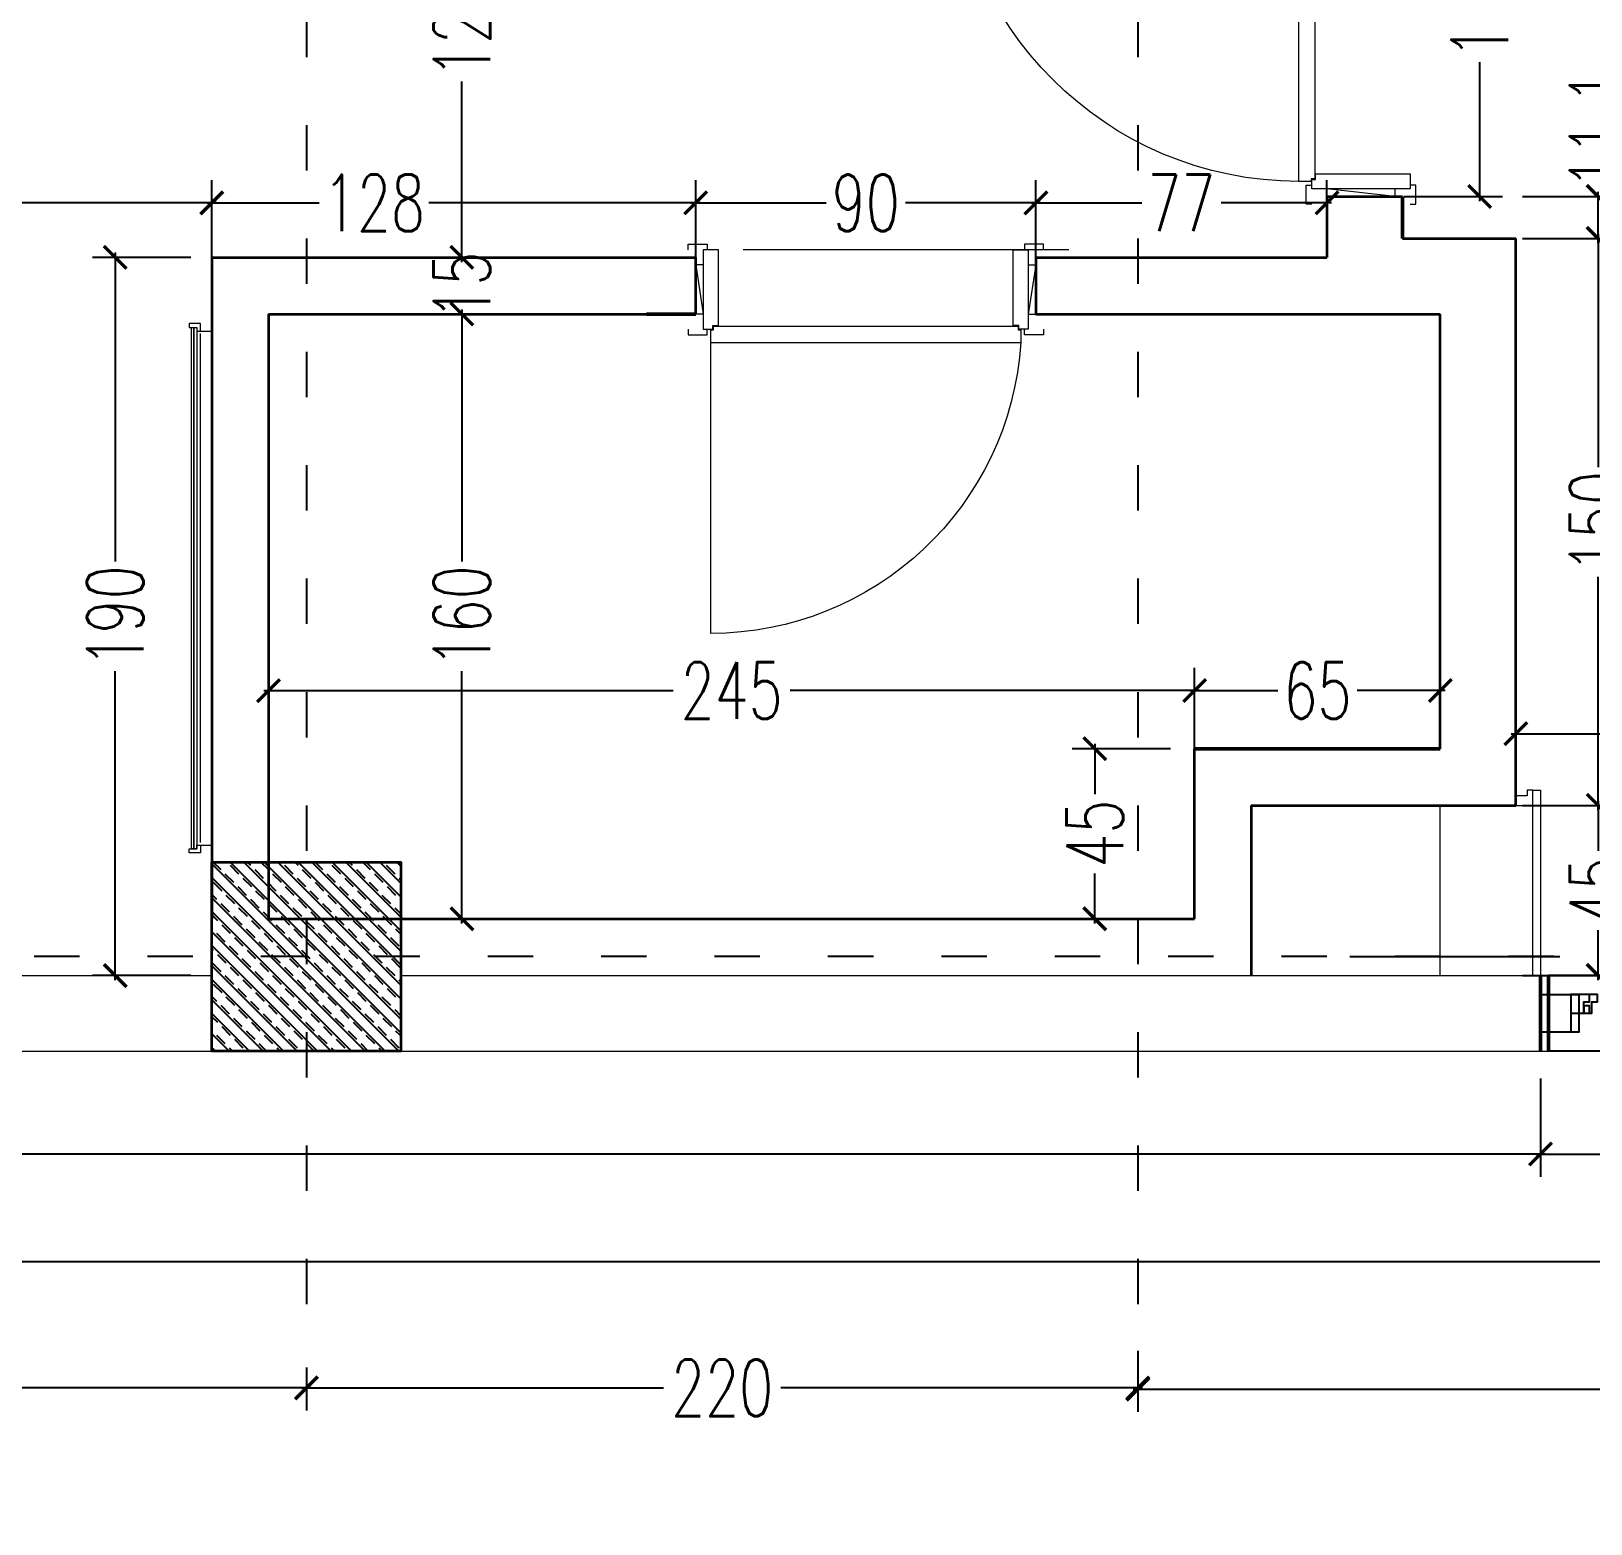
# Model space of a CAD drawing. Header units: centimetres. Extents: x -3207095 to 15275363, y -32656 to 4798027.
# Drawn here: x 698517.3 to 698929.9, y 4436819.5 to 4437214.4 of the extents above; entities that cross this region are included whole.
import ezdxf

# ---------------------------------------------------------------- set-up
doc = ezdxf.new("R2010")
doc.units = ezdxf.units.CM
doc.linetypes.add('ACAD_ISO03W100', pattern=[30, 12, -18])
doc.linetypes.add('DUZ', pattern=[500, 500])
doc.layers.get('0').update_dxf_attribs({"color": 1, "linetype": 'DUZ'})
for name, color, linetype in [('0 MC MAHAL', 94, 'Continuous'), ('AGAC', 116, 'Continuous'), ('DIM', 1, 'DUZ'), ('KOLTAR_F', 145, 'Continuous'), ('PEN', 161, 'Continuous'), ('pen.kap.olc', 205, 'Continuous')]:
    doc.layers.add(name, color=color, linetype=linetype)
for name, color, linetype, lineweight in [('DUV', 220, 'Continuous', 50), ('DUVAR', 7, 'Continuous', 35), ('FE_MOBTEF.2', 33, 'Continuous', 18), ('iç duvar', 7, 'Continuous', 50), ('KAPEN', 151, 'Continuous', 9), ('KOLON_F', 3, 'Continuous', 35)]:
    doc.layers.add(name, color=color, linetype=linetype, lineweight=lineweight)
doc.styles.add('DIM', font='ROMANSTW.SHX', dxfattribs={"width": 0.7})
doc.dimstyles.new('1_100', dxfattribs={"dimtxt": 15, "dimasz": 6, "dimexe": 6, "dimexo": 0, "dimgap": 2, "dimtad": 0, "dimdec": 1, "dimzin": 11, "dimdsep": 46, "dimtxsty": 'DIM', "dimblk": 'ARCHTICK', "dimcen": 3, "dimdle": 1.25, "dimclrt": 2, "dimadec": 0, "dimazin": 0, "dimtfac": 1.25, "dimtdec": 1, "dimtix": 1, "dimtofl": 0, "dimtmove": 1, "dimatfit": 3, "dimldrblk": 'ARCHTICK', "dimfxl": 20, "dimfxlon": 1, "dimtolj": 1, "dimtzin": 0, "dimarcsym": 0})

# ---------------------------------------------------------------- blocks, each defined once
blk = doc.blocks.new('new block')
at = {"layer": 'KAPEN'}
for p, q in [((105202.0528, 48261.8596), (105202.0198, 48261.8596)), ((105202.0528, 48261.8526), (105202.0528, 48261.8596)), ((105202.0628, 48261.8526), (105202.0528, 48261.8526)), ((105202.0628, 48261.0466), (105202.0628, 48261.8526)), ((105201.2498, 48261.0396), (105202.0528, 48261.0396)), ((105202.0528, 48261.0466), (105202.0628, 48261.0466)), ((105202.0528, 48261.0396), (105202.0528, 48261.0466))]:
    blk.add_line(p, q, dxfattribs=at)
for points in [[(105202.0548, 48261.9196), (105202.0398, 48261.9196), (105202.0398, 48261.8696), (105202.0548, 48261.8696)], [(105202.2248, 48261.8796), (105202.2248, 48261.8996), (105202.0948, 48261.8796), (105202.0948, 48261.8996)], [(105202.2648, 48261.9196), (105202.2798, 48261.9196), (105202.2798, 48261.8696), (105202.2648, 48261.8696)], [(105202.0198, 48261.0396), (105202.0198, 48261.8596)], [(105202.0548, 48260.9796), (105202.0398, 48260.9796), (105202.0398, 48261.0296), (105202.0548, 48261.0296)], [(105202.2648, 48260.9796), (105202.2798, 48260.9796), (105202.2798, 48261.0296), (105202.2648, 48261.0296)], [(105202.2248, 48261.0196), (105202.2248, 48260.9996), (105202.0948, 48261.0196), (105202.0948, 48260.9996)]]:
    blk.add_lwpolyline(points, dxfattribs=at)
for points in [[(105202.0548, 48261.8796), (105202.0548, 48261.8546), (105202.0648, 48261.8546), (105202.0648, 48261.8396), (105202.2648, 48261.8396), (105202.2648, 48261.8796)], [(105202.0548, 48261.0196), (105202.0548, 48261.0446), (105202.0648, 48261.0446), (105202.0648, 48261.0596), (105202.2648, 48261.0596), (105202.2648, 48261.0196)]]:
    blk.add_lwpolyline(points, close=True, dxfattribs=at)
blk.add_arc((105202.0715, 48261.0396), 0.8216, 93.6023, 180, dxfattribs=at)
blk = doc.blocks.new('K210')
for p, q in [((0.04, 0.985), (0.04, 0.032)), ((0.96, 0.032), (0.96, 0.065)), ((0.04, 0.032), (0.047, 0.032)), ((0.047, 0.032), (0.047, 0.022)), ((0.047, 0.022), (0.953, 0.022)), ((0.953, 0.032), (0.96, 0.032)), ((0.953, 0.022), (0.953, 0.032))]:
    blk.add_line(p, q)
for points in [[(-0.02, 0.03), (-0.02, 0.045), (0.03, 0.045), (0.03, 0.03)], [(0.04, 0.065), (0.96, 0.065)], [(1.02, 0.03), (1.02, 0.045), (0.97, 0.045), (0.97, 0.03)], [(0.02, -0.19), (0, -0.19), (0.02, -0.01), (0, -0.01)], [(0.98, -0.19), (1, -0.19), (0.98, -0.01), (1, -0.01)], [(-0.02, -0.23), (-0.02, -0.245), (0.03, -0.245), (0.03, -0.23)], [(1.02, -0.23), (1.02, -0.245), (0.97, -0.245), (0.97, -0.23)]]:
    blk.add_lwpolyline(points)
for points in [[(0.02, 0.03), (0.045, 0.03), (0.045, 0.02), (0.06, 0.02), (0.06, -0.23), (0.02, -0.23)], [(0.98, 0.03), (0.955, 0.03), (0.955, 0.02), (0.94, 0.02), (0.94, -0.23), (0.98, -0.23)]]:
    blk.add_lwpolyline(points, close=True)
blk.add_arc((0.04, 0.065), 0.92, 0, 90)
blk = doc.blocks.new('rgtkjıtdkfgölv')
at = {"layer": 'FE_MOBTEF.2'}
for p, q in [((104445.9076, 48877.9319), (104445.9076, 48877.9619)), ((104447.2679, 48877.9319), (104447.2679, 48877.9619)), ((104445.9079, 48877.9319), (104445.8879, 48877.9319)), ((104445.8879, 48877.9319), (104445.8879, 48877.9019)), ((104445.8979, 48877.9139), (104445.8979, 48877.9219)), ((104445.8979, 48877.9219), (104447.2779, 48877.9219)), ((104445.8979, 48877.9219), (104445.9079, 48877.9219)), ((104445.8979, 48877.9019), (104445.8979, 48877.9219)), ((104445.8979, 48877.9079), (104445.8979, 48877.9139)), ((104445.8979, 48877.9139), (104447.2779, 48877.9139)), ((104447.2779, 48877.9139), (104445.8979, 48877.9139)), ((104445.9079, 48877.9219), (104445.9079, 48877.9319)), ((104447.2612, 48877.9319), (104445.9143, 48877.9319)), ((104447.2679, 48877.9319), (104447.2879, 48877.9319)), ((104447.2679, 48877.9219), (104447.2679, 48877.9319)), ((104447.2779, 48877.9219), (104447.2679, 48877.9219)), ((104447.2779, 48877.9019), (104447.2779, 48877.9219)), ((104447.2779, 48877.9219), (104447.2779, 48877.9139)), ((104447.2779, 48877.9139), (104447.2779, 48877.9079)), ((104447.2879, 48877.9319), (104447.2879, 48877.9019)), ((104445.8879, 48877.9019), (104445.8979, 48877.9019)), ((104447.2779, 48877.9079), (104445.8979, 48877.9079)), ((104447.2879, 48877.9019), (104447.2779, 48877.9019))]:
    blk.add_line(p, q, dxfattribs=at)
blk = doc.blocks.new('_ArchTick')
at = {"color": 0, "linetype": 'ByBlock', "const_width": 0.15}
blk.add_lwpolyline([(-0.5, -0.5), (0.5, 0.5)], dxfattribs=at)
blk = doc.blocks.new('*D4797')
at = {"layer": 'Defpoints', "color": 0, "linetype": 'Continuous', "lineweight": 5, "transparency": 16777216}
for p in [(699085.1, 4439902.39), (698905.1, 4439884.58), (699085.1, -32530.57)]:
    blk.add_point(p, dxfattribs=at)
at = {"layer": 'DIM', "color": 0, "linetype": 'Continuous', "lineweight": -2, "transparency": 16777216}
for p, q in [((698905.1, 4439884.58), (698905.1, 4439908.39)), ((699085.1, 4439882.39), (699085.1, 4439908.39)), ((698903.85, 4439902.39), (698980.6, 4439902.39)), ((699086.35, 4439902.39), (699009.6, 4439902.39))]:
    blk.add_line(p, q, dxfattribs=at)
at = {"layer": 'DIM', "color": 0, "linetype": 'Continuous', "lineweight": -2, "transparency": 16777216, "xscale": 6, "yscale": 6, "zscale": 6, "rotation": 180}
blk.add_blockref('_ArchTick', (698905.1, 4439902.39), dxfattribs=at)
at = {"layer": 'DIM', "color": 0, "linetype": 'Continuous', "lineweight": -2, "transparency": 16777216, "xscale": 6, "yscale": 6, "zscale": 6}
blk.add_blockref('_ArchTick', (699085.1, 4439902.39), dxfattribs=at)
at = {"layer": 'DIM', "color": 2, "linetype": 'Continuous', "lineweight": 5, "transparency": 16777216, "insert": (698995.1, 4439902.39), "char_height": 15, "attachment_point": 5, "style": 'DIM'}
blk.add_mtext('\\A1;180', dxfattribs=at)
blk = doc.blocks.new('*D5194')
at = {"layer": 'Defpoints', "color": 0, "linetype": 'Continuous', "lineweight": 5, "transparency": 16777216}
for p in [(698045.1, 4436944.58), (698916.6, 4436944.58), (698916.6, 4436917.34)]:
    blk.add_point(p, dxfattribs=at)
at = {"layer": 'DIM', "color": 0, "linetype": 'Continuous', "lineweight": -2, "transparency": 16777216}
for p, q in [((698045.1, 4436937.34), (698045.1, 4436911.34)), ((698916.6, 4436937.34), (698916.6, 4436911.34)), ((698043.85, 4436917.34), (698458.85, 4436917.34)), ((698917.85, 4436917.34), (698502.85, 4436917.34))]:
    blk.add_line(p, q, dxfattribs=at)
at = {"layer": 'DIM', "color": 0, "linetype": 'Continuous', "lineweight": -2, "transparency": 16777216, "xscale": 6, "yscale": 6, "zscale": 6, "rotation": 180}
blk.add_blockref('_ArchTick', (698045.1, 4436917.34), dxfattribs=at)
at = {"layer": 'DIM', "color": 0, "linetype": 'Continuous', "lineweight": -2, "transparency": 16777216, "xscale": 6, "yscale": 6, "zscale": 6}
blk.add_blockref('_ArchTick', (698916.6, 4436917.34), dxfattribs=at)
at = {"layer": 'DIM', "color": 2, "linetype": 'Continuous', "lineweight": 5, "transparency": 16777216, "insert": (698480.85, 4436917.34), "char_height": 15, "attachment_point": 5, "style": 'DIM'}
blk.add_mtext('\\A1;871.5', dxfattribs=at)
blk = doc.blocks.new('*D5195')
at = {"layer": 'Defpoints', "color": 0, "linetype": 'Continuous', "lineweight": 5, "transparency": 16777216}
for p in [(698916.6, 4436944.58), (699085.1, 4436944.58), (699085.1, 4436917.34)]:
    blk.add_point(p, dxfattribs=at)
at = {"layer": 'DIM', "color": 0, "linetype": 'Continuous', "lineweight": -2, "transparency": 16777216}
for p, q in [((698916.6, 4436937.34), (698916.6, 4436911.34)), ((699085.1, 4436937.34), (699085.1, 4436911.34)), ((698915.35, 4436917.34), (698978.85, 4436917.34)), ((699086.35, 4436917.34), (699022.85, 4436917.34))]:
    blk.add_line(p, q, dxfattribs=at)
at = {"layer": 'DIM', "color": 0, "linetype": 'Continuous', "lineweight": -2, "transparency": 16777216, "xscale": 6, "yscale": 6, "zscale": 6, "rotation": 180}
blk.add_blockref('_ArchTick', (698916.6, 4436917.34), dxfattribs=at)
at = {"layer": 'DIM', "color": 0, "linetype": 'Continuous', "lineweight": -2, "transparency": 16777216, "xscale": 6, "yscale": 6, "zscale": 6}
blk.add_blockref('_ArchTick', (699085.1, 4436917.34), dxfattribs=at)
at = {"layer": 'DIM', "color": 2, "linetype": 'Continuous', "lineweight": 5, "transparency": 16777216, "insert": (699000.85, 4436917.34), "char_height": 15, "attachment_point": 5, "style": 'DIM'}
blk.add_mtext('\\A1;168.5', dxfattribs=at)
blk = doc.blocks.new('*D5197')
at = {"layer": 'Defpoints', "color": 0, "linetype": 'Continuous', "lineweight": 5, "transparency": 16777216}
for p in [(698045.1, 4436911.34), (701795.1, 4436911.34), (701795.1, 4436888.92)]:
    blk.add_point(p, dxfattribs=at)
at = {"layer": 'DIM', "color": 0, "linetype": 'Continuous', "lineweight": -2, "transparency": 16777216}
for p, q in [((698045.1, 4436908.92), (698045.1, 4436882.92)), ((701795.1, 4436908.92), (701795.1, 4436882.92)), ((698043.85, 4436888.92), (699899.6, 4436888.92)), ((701796.35, 4436888.92), (699940.6, 4436888.92))]:
    blk.add_line(p, q, dxfattribs=at)
at = {"layer": 'DIM', "color": 0, "linetype": 'Continuous', "lineweight": -2, "transparency": 16777216, "xscale": 6, "yscale": 6, "zscale": 6, "rotation": 180}
blk.add_blockref('_ArchTick', (698045.1, 4436888.92), dxfattribs=at)
at = {"layer": 'DIM', "color": 0, "linetype": 'Continuous', "lineweight": -2, "transparency": 16777216, "xscale": 6, "yscale": 6, "zscale": 6}
blk.add_blockref('_ArchTick', (701795.1, 4436888.92), dxfattribs=at)
at = {"layer": 'DIM', "color": 2, "linetype": 'Continuous', "lineweight": 5, "transparency": 16777216, "insert": (699920.1, 4436888.92), "char_height": 15, "attachment_point": 5, "style": 'DIM'}
blk.add_mtext('\\A1;3750', dxfattribs=at)
blk = doc.blocks.new('*D5199')
at = {"layer": 'Defpoints', "color": 0, "linetype": 'Continuous', "lineweight": 5, "transparency": 16777216}
for p in [(698070.1, 4436860.88), (698590.1, 4436860.88), (698590.1, 4436855.44)]:
    blk.add_point(p, dxfattribs=at)
at = {"layer": 'DIM', "color": 0, "linetype": 'Continuous', "lineweight": -2, "transparency": 16777216}
for p, q in [((698070.1, 4436860.88), (698070.1, 4436849.44)), ((698590.1, 4436860.88), (698590.1, 4436849.44)), ((698068.85, 4436855.44), (698314.6, 4436855.44)), ((698591.35, 4436855.44), (698345.6, 4436855.44))]:
    blk.add_line(p, q, dxfattribs=at)
at = {"layer": 'DIM', "color": 0, "linetype": 'Continuous', "lineweight": -2, "transparency": 16777216, "xscale": 6, "yscale": 6, "zscale": 6, "rotation": 180}
blk.add_blockref('_ArchTick', (698070.1, 4436855.44), dxfattribs=at)
at = {"layer": 'DIM', "color": 0, "linetype": 'Continuous', "lineweight": -2, "transparency": 16777216, "xscale": 6, "yscale": 6, "zscale": 6}
blk.add_blockref('_ArchTick', (698590.1, 4436855.44), dxfattribs=at)
at = {"layer": 'DIM', "color": 2, "linetype": 'Continuous', "lineweight": 5, "transparency": 16777216, "insert": (698330.1, 4436855.44), "char_height": 15, "attachment_point": 5, "style": 'DIM'}
blk.add_mtext('\\A1;520', dxfattribs=at)
blk = doc.blocks.new('*D5200')
at = {"layer": 'Defpoints', "color": 0, "linetype": 'Continuous', "lineweight": 5, "transparency": 16777216}
for p in [(698810.1, 4436865.24), (698590.1, 4436860.88), (698810.1, 4436855.44)]:
    blk.add_point(p, dxfattribs=at)
at = {"layer": 'DIM', "color": 0, "linetype": 'Continuous', "lineweight": -2, "transparency": 16777216}
for p, q in [((698810.1, 4436865.24), (698810.1, 4436849.44)), ((698590.1, 4436860.88), (698590.1, 4436849.44)), ((698588.85, 4436855.44), (698684.6, 4436855.44)), ((698811.35, 4436855.44), (698715.6, 4436855.44))]:
    blk.add_line(p, q, dxfattribs=at)
at = {"layer": 'DIM', "color": 0, "linetype": 'Continuous', "lineweight": -2, "transparency": 16777216, "xscale": 6, "yscale": 6, "zscale": 6, "rotation": 180}
blk.add_blockref('_ArchTick', (698590.1, 4436855.44), dxfattribs=at)
at = {"layer": 'DIM', "color": 0, "linetype": 'Continuous', "lineweight": -2, "transparency": 16777216, "xscale": 6, "yscale": 6, "zscale": 6}
blk.add_blockref('_ArchTick', (698810.1, 4436855.44), dxfattribs=at)
at = {"layer": 'DIM', "color": 2, "linetype": 'Continuous', "lineweight": 5, "transparency": 16777216, "insert": (698700.1, 4436855.44), "char_height": 15, "attachment_point": 5, "style": 'DIM'}
blk.add_mtext('\\A1;220', dxfattribs=at)
blk = doc.blocks.new('*D5201')
at = {"layer": 'Defpoints', "color": 0, "linetype": 'Continuous', "lineweight": 5, "transparency": 16777216}
for p in [(698810.1, 4436860.88), (699110.1, 4436862.34), (699110.1, 4436855.16)]:
    blk.add_point(p, dxfattribs=at)
at = {"layer": 'DIM', "color": 0, "linetype": 'Continuous', "lineweight": -2, "transparency": 16777216}
for p, q in [((698810.1, 4436860.88), (698810.1, 4436849.16)), ((699110.1, 4436862.34), (699110.1, 4436849.16)), ((698808.85, 4436855.16), (698944.6, 4436855.16)), ((699111.35, 4436855.16), (698975.6, 4436855.16))]:
    blk.add_line(p, q, dxfattribs=at)
at = {"layer": 'DIM', "color": 0, "linetype": 'Continuous', "lineweight": -2, "transparency": 16777216, "xscale": 6, "yscale": 6, "zscale": 6, "rotation": 180}
blk.add_blockref('_ArchTick', (698810.1, 4436855.16), dxfattribs=at)
at = {"layer": 'DIM', "color": 0, "linetype": 'Continuous', "lineweight": -2, "transparency": 16777216, "xscale": 6, "yscale": 6, "zscale": 6}
blk.add_blockref('_ArchTick', (699110.1, 4436855.16), dxfattribs=at)
at = {"layer": 'DIM', "color": 2, "linetype": 'Continuous', "lineweight": 5, "transparency": 16777216, "insert": (698960.1, 4436855.16), "char_height": 15, "attachment_point": 5, "style": 'DIM'}
blk.add_mtext('\\A1;300', dxfattribs=at)
blk = doc.blocks.new('*D5219')
at = {"layer": 'Defpoints', "color": 0, "linetype": 'Continuous', "lineweight": 5, "transparency": 16777216}
for p in [(698615.1, 4437276.58), (698615.1, 4437154.58), (698631.25, 4437154.58)]:
    blk.add_point(p, dxfattribs=at)
at = {"layer": 'DIM', "color": 0, "linetype": 'Continuous', "lineweight": -2, "transparency": 16777216}
for p, q in [((698631.25, 4437277.83), (698631.25, 4437230.08)), ((698615.1, 4437276.58), (698637.25, 4437276.58)), ((698631.25, 4437153.33), (698631.25, 4437201.08)), ((698615.1, 4437154.58), (698637.25, 4437154.58))]:
    blk.add_line(p, q, dxfattribs=at)
at = {"layer": 'DIM', "color": 0, "linetype": 'Continuous', "lineweight": -2, "transparency": 16777216, "xscale": 6, "yscale": 6, "zscale": 6}
for p, rotation in [((698631.25, 4437276.58), 90), ((698631.25, 4437154.58), 270)]:
    blk.add_blockref('_ArchTick', p, dxfattribs=dict(at, rotation=rotation))
at = {"layer": 'DIM', "color": 2, "linetype": 'Continuous', "lineweight": 5, "transparency": 16777216, "insert": (698631.25, 4437215.58), "char_height": 15, "attachment_point": 5, "rotation": 90, "style": 'DIM'}
blk.add_mtext('\\A1;122', dxfattribs=at)
blk = doc.blocks.new('*D5220')
at = {"layer": 'Defpoints', "color": 0, "linetype": 'Continuous', "lineweight": 5, "transparency": 16777216}
for p in [(698565.1, 4437154.58), (698539.53, 4436964.58), (698565.1, 4436964.58)]:
    blk.add_point(p, dxfattribs=at)
at = {"layer": 'DIM', "color": 0, "linetype": 'Continuous', "lineweight": -2, "transparency": 16777216}
for p, q in [((698559.53, 4437154.58), (698533.53, 4437154.58)), ((698539.53, 4437155.83), (698539.53, 4437074.08)), ((698539.53, 4436963.33), (698539.53, 4437045.08)), ((698559.53, 4436964.58), (698533.53, 4436964.58))]:
    blk.add_line(p, q, dxfattribs=at)
at = {"layer": 'DIM', "color": 0, "linetype": 'Continuous', "lineweight": -2, "transparency": 16777216, "xscale": 6, "yscale": 6, "zscale": 6}
for p, rotation in [((698539.53, 4437154.58), 90), ((698539.53, 4436964.58), 270)]:
    blk.add_blockref('_ArchTick', p, dxfattribs=dict(at, rotation=rotation))
at = {"layer": 'DIM', "color": 2, "linetype": 'Continuous', "lineweight": 5, "transparency": 16777216, "insert": (698539.53, 4437059.58), "char_height": 15, "attachment_point": 5, "rotation": 90, "style": 'DIM'}
blk.add_mtext('\\A1;190', dxfattribs=at)
blk = doc.blocks.new('*D5221')
at = {"layer": 'Defpoints', "color": 0, "linetype": 'Continuous', "lineweight": 5, "transparency": 16777216}
for p in [(698580.1, 4437039.96), (698580.1, 4437024.58), (698825.1, 4437024.58)]:
    blk.add_point(p, dxfattribs=at)
at = {"layer": 'DIM', "color": 0, "linetype": 'Continuous', "lineweight": -2, "transparency": 16777216}
for p, q in [((698580.1, 4437024.58), (698580.1, 4437045.96)), ((698825.1, 4437024.58), (698825.1, 4437045.96)), ((698578.85, 4437039.96), (698687.1, 4437039.96)), ((698826.35, 4437039.96), (698718.1, 4437039.96))]:
    blk.add_line(p, q, dxfattribs=at)
at = {"layer": 'DIM', "color": 0, "linetype": 'Continuous', "lineweight": -2, "transparency": 16777216, "xscale": 6, "yscale": 6, "zscale": 6, "rotation": 180}
blk.add_blockref('_ArchTick', (698580.1, 4437039.96), dxfattribs=at)
at = {"layer": 'DIM', "color": 0, "linetype": 'Continuous', "lineweight": -2, "transparency": 16777216, "xscale": 6, "yscale": 6, "zscale": 6}
blk.add_blockref('_ArchTick', (698825.1, 4437039.96), dxfattribs=at)
at = {"layer": 'DIM', "color": 2, "linetype": 'Continuous', "lineweight": 5, "transparency": 16777216, "insert": (698702.6, 4437039.96), "char_height": 15, "attachment_point": 5, "style": 'DIM'}
blk.add_mtext('\\A1;245', dxfattribs=at)
blk = doc.blocks.new('*D5222')
at = {"layer": 'Defpoints', "color": 0, "linetype": 'Continuous', "lineweight": 5, "transparency": 16777216}
for p in [(698890.1, 4437039.96), (698825.1, 4437024.58), (698890.1, 4437024.58)]:
    blk.add_point(p, dxfattribs=at)
at = {"layer": 'DIM', "color": 0, "linetype": 'Continuous', "lineweight": -2, "transparency": 16777216}
for p, q in [((698825.1, 4437024.58), (698825.1, 4437045.96)), ((698890.1, 4437024.58), (698890.1, 4437045.96)), ((698823.85, 4437039.96), (698847.1, 4437039.96)), ((698891.35, 4437039.96), (698868.1, 4437039.96))]:
    blk.add_line(p, q, dxfattribs=at)
at = {"layer": 'DIM', "color": 0, "linetype": 'Continuous', "lineweight": -2, "transparency": 16777216, "xscale": 6, "yscale": 6, "zscale": 6, "rotation": 180}
blk.add_blockref('_ArchTick', (698825.1, 4437039.96), dxfattribs=at)
at = {"layer": 'DIM', "color": 0, "linetype": 'Continuous', "lineweight": -2, "transparency": 16777216, "xscale": 6, "yscale": 6, "zscale": 6}
blk.add_blockref('_ArchTick', (698890.1, 4437039.96), dxfattribs=at)
at = {"layer": 'DIM', "color": 2, "linetype": 'Continuous', "lineweight": 5, "transparency": 16777216, "insert": (698857.6, 4437039.96), "char_height": 15, "attachment_point": 5, "style": 'DIM'}
blk.add_mtext('\\A1;65', dxfattribs=at)
blk = doc.blocks.new('*D5223')
at = {"layer": 'Defpoints', "color": 0, "linetype": 'Continuous', "lineweight": 5, "transparency": 16777216}
for p in [(698615.1, 4437154.58), (698615.1, 4437139.58), (698631.25, 4437139.58)]:
    blk.add_point(p, dxfattribs=at)
at = {"layer": 'DIM', "color": 0, "linetype": 'Continuous', "lineweight": -2, "transparency": 16777216}
for p, q in [((698631.25, 4437154.58), (698631.25, 4437160.58)), ((698615.1, 4437154.58), (698637.25, 4437154.58)), ((698615.1, 4437139.58), (698637.25, 4437139.58)), ((698631.25, 4437139.58), (698631.25, 4437133.58))]:
    blk.add_line(p, q, dxfattribs=at)
at = {"layer": 'DIM', "color": 0, "linetype": 'Continuous', "lineweight": -2, "transparency": 16777216, "xscale": 6, "yscale": 6, "zscale": 6}
for p, rotation in [((698631.25, 4437154.58), 270), ((698631.25, 4437139.58), 90)]:
    blk.add_blockref('_ArchTick', p, dxfattribs=dict(at, rotation=rotation))
at = {"layer": 'DIM', "color": 2, "linetype": 'Continuous', "lineweight": 5, "transparency": 16777216, "insert": (698631.25, 4437147.08), "char_height": 15, "attachment_point": 5, "rotation": 90, "style": 'DIM'}
blk.add_mtext('\\A1;15', dxfattribs=at)
blk = doc.blocks.new('*D5224')
at = {"layer": 'Defpoints', "color": 0, "linetype": 'Continuous', "lineweight": 5, "transparency": 16777216}
for p in [(698880.1, 4437270.69), (698900.51, 4437270.69), (698880.1, 4437170.69)]:
    blk.add_point(p, dxfattribs=at)
at = {"layer": 'DIM', "color": 0, "linetype": 'Continuous', "lineweight": -2, "transparency": 16777216}
for p, q in [((698880.51, 4437270.69), (698906.51, 4437270.69)), ((698900.51, 4437271.94), (698900.51, 4437235.19)), ((698900.51, 4437169.44), (698900.51, 4437206.19)), ((698880.51, 4437170.69), (698906.51, 4437170.69))]:
    blk.add_line(p, q, dxfattribs=at)
at = {"layer": 'DIM', "color": 0, "linetype": 'Continuous', "lineweight": -2, "transparency": 16777216, "xscale": 6, "yscale": 6, "zscale": 6}
for p, rotation in [((698900.51, 4437270.69), 90), ((698900.51, 4437170.69), 270)]:
    blk.add_blockref('_ArchTick', p, dxfattribs=dict(at, rotation=rotation))
at = {"layer": 'DIM', "color": 2, "linetype": 'Continuous', "lineweight": 5, "transparency": 16777216, "insert": (698900.51, 4437220.69), "char_height": 15, "attachment_point": 5, "rotation": 90, "style": 'DIM'}
blk.add_mtext('\\A1;100', dxfattribs=at)
blk = doc.blocks.new('*D5253')
at = {"layer": 'Defpoints', "color": 0, "linetype": 'Continuous', "lineweight": 5, "transparency": 16777216}
for p in [(698615.1, 4437139.58), (698628.74, 4436979.58), (698631.25, 4436979.58)]:
    blk.add_point(p, dxfattribs=at)
at = {"layer": 'DIM', "color": 0, "linetype": 'Continuous', "lineweight": -2, "transparency": 16777216}
for p, q in [((698615.1, 4437139.58), (698637.25, 4437139.58)), ((698631.25, 4437140.83), (698631.25, 4437074.08)), ((698631.25, 4436978.33), (698631.25, 4437045.08)), ((698628.74, 4436979.58), (698637.25, 4436979.58))]:
    blk.add_line(p, q, dxfattribs=at)
at = {"layer": 'DIM', "color": 0, "linetype": 'Continuous', "lineweight": -2, "transparency": 16777216, "xscale": 6, "yscale": 6, "zscale": 6}
for p, rotation in [((698631.25, 4437139.58), 90), ((698631.25, 4436979.58), 270)]:
    blk.add_blockref('_ArchTick', p, dxfattribs=dict(at, rotation=rotation))
at = {"layer": 'DIM', "color": 2, "linetype": 'Continuous', "lineweight": 5, "transparency": 16777216, "insert": (698631.25, 4437059.58), "char_height": 15, "attachment_point": 5, "rotation": 90, "style": 'DIM'}
blk.add_mtext('\\A1;160', dxfattribs=at)
blk = doc.blocks.new('*D5254')
at = {"layer": 'Defpoints', "color": 0, "linetype": 'Continuous', "lineweight": 5, "transparency": 16777216}
for p in [(698783.1, 4437169), (698783.1, 4437154.58), (698860.1, 4437154.58)]:
    blk.add_point(p, dxfattribs=at)
at = {"layer": 'DIM', "color": 0, "linetype": 'Continuous', "lineweight": -2, "transparency": 16777216}
for p, q in [((698783.1, 4437154.58), (698783.1, 4437175)), ((698860.1, 4437154.58), (698860.1, 4437175)), ((698781.85, 4437169), (698811.1, 4437169)), ((698861.35, 4437169), (698832.1, 4437169))]:
    blk.add_line(p, q, dxfattribs=at)
at = {"layer": 'DIM', "color": 0, "linetype": 'Continuous', "lineweight": -2, "transparency": 16777216, "xscale": 6, "yscale": 6, "zscale": 6, "rotation": 180}
blk.add_blockref('_ArchTick', (698783.1, 4437169), dxfattribs=at)
at = {"layer": 'DIM', "color": 0, "linetype": 'Continuous', "lineweight": -2, "transparency": 16777216, "xscale": 6, "yscale": 6, "zscale": 6}
blk.add_blockref('_ArchTick', (698860.1, 4437169), dxfattribs=at)
at = {"layer": 'DIM', "color": 2, "linetype": 'Continuous', "lineweight": 5, "transparency": 16777216, "insert": (698821.6, 4437169), "char_height": 15, "attachment_point": 5, "style": 'DIM'}
blk.add_mtext('\\A1;77', dxfattribs=at)
blk = doc.blocks.new('*D5255')
at = {"layer": 'Defpoints', "color": 0, "linetype": 'Continuous', "lineweight": 5, "transparency": 16777216}
for p in [(698693.1, 4437169), (698783.1, 4437154.58), (698693.1, 4437152.58)]:
    blk.add_point(p, dxfattribs=at)
at = {"layer": 'DIM', "color": 0, "linetype": 'Continuous', "lineweight": -2, "transparency": 16777216}
for p, q in [((698693.1, 4437152.58), (698693.1, 4437175)), ((698783.1, 4437154.58), (698783.1, 4437175)), ((698691.85, 4437169), (698727.6, 4437169)), ((698784.35, 4437169), (698748.6, 4437169))]:
    blk.add_line(p, q, dxfattribs=at)
at = {"layer": 'DIM', "color": 0, "linetype": 'Continuous', "lineweight": -2, "transparency": 16777216, "xscale": 6, "yscale": 6, "zscale": 6, "rotation": 180}
blk.add_blockref('_ArchTick', (698693.1, 4437169), dxfattribs=at)
at = {"layer": 'DIM', "color": 0, "linetype": 'Continuous', "lineweight": -2, "transparency": 16777216, "xscale": 6, "yscale": 6, "zscale": 6}
blk.add_blockref('_ArchTick', (698783.1, 4437169), dxfattribs=at)
at = {"layer": 'DIM', "color": 2, "linetype": 'Continuous', "lineweight": 5, "transparency": 16777216, "insert": (698738.1, 4437169), "char_height": 15, "attachment_point": 5, "style": 'DIM'}
blk.add_mtext('\\A1;90', dxfattribs=at)
blk = doc.blocks.new('*D5256')
at = {"layer": 'Defpoints', "color": 0, "linetype": 'Continuous', "lineweight": 5, "transparency": 16777216}
for p in [(698565.1, 4437169), (698565.1, 4437152.58), (698693.1, 4437152.58)]:
    blk.add_point(p, dxfattribs=at)
at = {"layer": 'DIM', "color": 0, "linetype": 'Continuous', "lineweight": -2, "transparency": 16777216}
for p, q in [((698565.1, 4437152.58), (698565.1, 4437175)), ((698693.1, 4437152.58), (698693.1, 4437175)), ((698563.85, 4437169), (698593.51, 4437169)), ((698694.35, 4437169), (698622.51, 4437169))]:
    blk.add_line(p, q, dxfattribs=at)
at = {"layer": 'DIM', "color": 0, "linetype": 'Continuous', "lineweight": -2, "transparency": 16777216, "xscale": 6, "yscale": 6, "zscale": 6, "rotation": 180}
blk.add_blockref('_ArchTick', (698565.1, 4437169), dxfattribs=at)
at = {"layer": 'DIM', "color": 0, "linetype": 'Continuous', "lineweight": -2, "transparency": 16777216, "xscale": 6, "yscale": 6, "zscale": 6}
blk.add_blockref('_ArchTick', (698693.1, 4437169), dxfattribs=at)
at = {"layer": 'DIM', "color": 2, "linetype": 'Continuous', "lineweight": 5, "transparency": 16777216, "insert": (698608.01, 4437169), "char_height": 15, "attachment_point": 5, "style": 'DIM'}
blk.add_mtext('\\A1;128', dxfattribs=at)
blk = doc.blocks.new('*D5257')
at = {"layer": 'Defpoints', "color": 0, "linetype": 'Continuous', "lineweight": 5, "transparency": 16777216}
for p in [(698065.1, 4437169), (698065.1, 4437154.58), (698565.1, 4437154.58)]:
    blk.add_point(p, dxfattribs=at)
at = {"layer": 'DIM', "color": 0, "linetype": 'Continuous', "lineweight": -2, "transparency": 16777216}
for p, q in [((698065.1, 4437154.58), (698065.1, 4437175)), ((698565.1, 4437154.58), (698565.1, 4437175)), ((698063.85, 4437169), (698299.6, 4437169)), ((698566.35, 4437169), (698330.6, 4437169))]:
    blk.add_line(p, q, dxfattribs=at)
at = {"layer": 'DIM', "color": 0, "linetype": 'Continuous', "lineweight": -2, "transparency": 16777216, "xscale": 6, "yscale": 6, "zscale": 6, "rotation": 180}
blk.add_blockref('_ArchTick', (698065.1, 4437169), dxfattribs=at)
at = {"layer": 'DIM', "color": 0, "linetype": 'Continuous', "lineweight": -2, "transparency": 16777216, "xscale": 6, "yscale": 6, "zscale": 6}
blk.add_blockref('_ArchTick', (698565.1, 4437169), dxfattribs=at)
at = {"layer": 'DIM', "color": 2, "linetype": 'Continuous', "lineweight": 5, "transparency": 16777216, "insert": (698315.1, 4437169), "char_height": 15, "attachment_point": 5, "style": 'DIM'}
blk.add_mtext('\\A1;500', dxfattribs=at)
blk = doc.blocks.new('*D5291')
at = {"layer": 'Defpoints', "color": 0, "linetype": 'Continuous', "lineweight": 5, "transparency": 16777216}
for p in [(698798.7, 4437024.58), (698825.1, 4437024.58), (698825.1, 4436979.58)]:
    blk.add_point(p, dxfattribs=at)
at = {"layer": 'DIM', "color": 0, "linetype": 'Continuous', "lineweight": -2, "transparency": 16777216}
for p, q in [((698798.7, 4437025.83), (698798.7, 4437012.58)), ((698818.7, 4437024.58), (698792.7, 4437024.58)), ((698798.7, 4436978.33), (698798.7, 4436991.58)), ((698818.7, 4436979.58), (698792.7, 4436979.58))]:
    blk.add_line(p, q, dxfattribs=at)
at = {"layer": 'DIM', "color": 0, "linetype": 'Continuous', "lineweight": -2, "transparency": 16777216, "xscale": 6, "yscale": 6, "zscale": 6}
for p, rotation in [((698798.7, 4437024.58), 90), ((698798.7, 4436979.58), 270)]:
    blk.add_blockref('_ArchTick', p, dxfattribs=dict(at, rotation=rotation))
at = {"layer": 'DIM', "color": 2, "linetype": 'Continuous', "lineweight": 5, "transparency": 16777216, "insert": (698798.7, 4437002.08), "char_height": 15, "attachment_point": 5, "rotation": 90, "style": 'DIM'}
blk.add_mtext('\\A1;45', dxfattribs=at)
blk = doc.blocks.new('*D5311')
at = {"layer": 'Defpoints', "color": 0, "linetype": 'Continuous', "lineweight": 5, "transparency": 16777216}
for p in [(698910.1, 4437159.58), (698910.1, 4437009.58), (698931.86, 4437009.58)]:
    blk.add_point(p, dxfattribs=at)
at = {"layer": 'DIM', "color": 0, "linetype": 'Continuous', "lineweight": -2, "transparency": 16777216}
for p, q in [((698911.86, 4437159.58), (698937.86, 4437159.58)), ((698931.86, 4437160.83), (698931.86, 4437099.08)), ((698931.86, 4437008.33), (698931.86, 4437070.08)), ((698911.86, 4437009.58), (698937.86, 4437009.58))]:
    blk.add_line(p, q, dxfattribs=at)
at = {"layer": 'DIM', "color": 0, "linetype": 'Continuous', "lineweight": -2, "transparency": 16777216, "xscale": 6, "yscale": 6, "zscale": 6}
for p, rotation in [((698931.86, 4437159.58), 90), ((698931.86, 4437009.58), 270)]:
    blk.add_blockref('_ArchTick', p, dxfattribs=dict(at, rotation=rotation))
at = {"layer": 'DIM', "color": 2, "linetype": 'Continuous', "lineweight": 5, "transparency": 16777216, "insert": (698931.86, 4437084.58), "char_height": 15, "attachment_point": 5, "rotation": 90, "style": 'DIM'}
blk.add_mtext('\\A1;150', dxfattribs=at)
blk = doc.blocks.new('*D5312')
at = {"layer": 'Defpoints', "color": 0, "linetype": 'Continuous', "lineweight": 5, "transparency": 16777216}
for p in [(698910.1, 4437009.58), (698910.1, 4436964.58), (698931.86, 4436964.58)]:
    blk.add_point(p, dxfattribs=at)
at = {"layer": 'DIM', "color": 0, "linetype": 'Continuous', "lineweight": -2, "transparency": 16777216}
for p, q in [((698911.86, 4437009.58), (698937.86, 4437009.58)), ((698931.86, 4437010.83), (698931.86, 4436997.58)), ((698931.86, 4436963.33), (698931.86, 4436976.58)), ((698911.86, 4436964.58), (698937.86, 4436964.58))]:
    blk.add_line(p, q, dxfattribs=at)
at = {"layer": 'DIM', "color": 0, "linetype": 'Continuous', "lineweight": -2, "transparency": 16777216, "xscale": 6, "yscale": 6, "zscale": 6}
for p, rotation in [((698931.86, 4437009.58), 90), ((698931.86, 4436964.58), 270)]:
    blk.add_blockref('_ArchTick', p, dxfattribs=dict(at, rotation=rotation))
at = {"layer": 'DIM', "color": 2, "linetype": 'Continuous', "lineweight": 5, "transparency": 16777216, "insert": (698931.86, 4436987.08), "char_height": 15, "attachment_point": 5, "rotation": 90, "style": 'DIM'}
blk.add_mtext('\\A1;45', dxfattribs=at)
blk = doc.blocks.new('*D5313')
at = {"layer": 'Defpoints', "color": 0, "linetype": 'Continuous', "lineweight": 5, "transparency": 16777216}
for p in [(698906.51, 4437170.69), (698931.86, 4437170.69), (698902.67, 4437159.58)]:
    blk.add_point(p, dxfattribs=at)
at = {"layer": 'DIM', "color": 0, "linetype": 'Continuous', "lineweight": -2, "transparency": 16777216}
for p, q in [((698911.86, 4437170.69), (698937.86, 4437170.69)), ((698931.86, 4437158.33), (698931.86, 4437171.94)), ((698911.86, 4437159.58), (698937.86, 4437159.58))]:
    blk.add_line(p, q, dxfattribs=at)
at = {"layer": 'DIM', "color": 0, "linetype": 'Continuous', "lineweight": -2, "transparency": 16777216, "xscale": 6, "yscale": 6, "zscale": 6}
for p, rotation in [((698931.86, 4437170.69), 90), ((698931.86, 4437159.58), 270)]:
    blk.add_blockref('_ArchTick', p, dxfattribs=dict(at, rotation=rotation))
at = {"layer": 'DIM', "color": 2, "linetype": 'Continuous', "lineweight": 5, "transparency": 16777216, "insert": (698931.86, 4437188.39), "char_height": 15, "attachment_point": 5, "rotation": 90, "style": 'DIM'}
blk.add_mtext('\\A1;11.1', dxfattribs=at)
blk = doc.blocks.new('*D5105')
at = {"layer": 'Defpoints', "color": 0, "linetype": 'Continuous', "lineweight": 5, "transparency": 16777216}
for p in [(698910.1, 4437036.44), (699085.1, 4437028.56), (699085.1, 4436994.58)]:
    blk.add_point(p, dxfattribs=at)
at = {"layer": 'DIM', "color": 0, "linetype": 'Continuous', "lineweight": -2, "transparency": 16777216}
for p, q in [((698910.1, 4437036.44), (698910.1, 4437022.56)), ((699085.1, 4437008.56), (699085.1, 4437034.56)), ((698908.85, 4437028.56), (698983.1, 4437028.56)), ((699086.35, 4437028.56), (699012.1, 4437028.56))]:
    blk.add_line(p, q, dxfattribs=at)
at = {"layer": 'DIM', "color": 0, "linetype": 'Continuous', "lineweight": -2, "transparency": 16777216, "xscale": 6, "yscale": 6, "zscale": 6, "rotation": 180}
blk.add_blockref('_ArchTick', (698910.1, 4437028.56), dxfattribs=at)
at = {"layer": 'DIM', "color": 0, "linetype": 'Continuous', "lineweight": -2, "transparency": 16777216, "xscale": 6, "yscale": 6, "zscale": 6}
blk.add_blockref('_ArchTick', (699085.1, 4437028.56), dxfattribs=at)
at = {"layer": 'DIM', "color": 2, "linetype": 'Continuous', "lineweight": 5, "transparency": 16777216, "insert": (698997.6, 4437028.56), "char_height": 15, "attachment_point": 5, "style": 'DIM'}
blk.add_mtext('\\A1;175', dxfattribs=at)

msp = doc.modelspace()

# ---------------------------------------------------------------- hatches: boundary and pattern name
at = {"layer": 'KOLTAR_F'}
h = msp.add_hatch(dxfattribs=at)
h.set_pattern_fill('ANSI33', color=256, angle=90, style=0)
h.set_pattern_definition([(135, (5202977.566, 3776361.098), (-4.4901280605, -4.4901280605), []), (135, (5202977.566, 3776365.588), (-4.4901280605, -4.4901280605), [3.175, -1.5875])])
h.paths.add_polyline_path([(698565.1, 4436944.58), (698565.1, 4436994.58), (698615.1, 4436994.58), (698615.1, 4436944.58)])
h = msp.add_hatch(dxfattribs=at)
h.set_pattern_fill('ANSI33', color=256, angle=90, style=0)
h.set_pattern_definition([(135, (5203717.566, 3776361.098), (-4.4901280605, -4.4901280605), []), (135, (5203717.566, 3776365.588), (-4.4901280605, -4.4901280605), [3.175, -1.5875])])
h.paths.add_polyline_path([(698565.1, 4436944.58), (698565.1, 4436994.58), (698615.1, 4436994.58), (698615.1, 4436944.58)])

# ---------------------------------------------------------------- linework, layer by layer
at = {"color": 232, "linetype": 'ACAD_ISO03W100'}
for p, q in [((698590.1, 4439979.58), (698590.1, 4436849.58)), ((698810.1, 4439979.58), (698810.1, 4436849.58)), ((701890.1, 4436969.58), (697950.1, 4436969.58))]:
    msp.add_line(p, q, dxfattribs=at)
at = {"layer": 'AGAC'}
for p, q in [((699085.1, 4436964.58), (698918.72, 4436964.58)), ((699085.1, 4436944.58), (698918.72, 4436944.58))]:
    msp.add_line(p, q, dxfattribs=at)
at = {"layer": 'DUV'}
for p, q in [((698880.1, 4437170.69), (698880.1, 4437159.58)), ((698680.1, 4437139.58), (698693.1, 4437139.58)), ((698825.1, 4437024.58), (698890.1, 4437024.58)), ((698916.6, 4436944.58), (698916.6, 4436964.58)), ((698918.72, 4436944.58), (698918.72, 4436964.58))]:
    msp.add_line(p, q, dxfattribs=at)
at = {"layer": 'DUVAR'}
for p, q in [((698860.1, 4437170.69), (698860.1, 4437154.58)), ((698860.1, 4437170.69), (698880.1, 4437170.69)), ((698880.1, 4437159.58), (698880.1, 4437170.69)), ((698880.1, 4437159.58), (698910.1, 4437159.58)), ((698910.1, 4437009.58), (698910.1, 4437159.58)), ((698565.1, 4437154.58), (698565.1, 4436979.58)), ((698565.1, 4437154.58), (698693.1, 4437154.58)), ((698693.1, 4437139.58), (698693.1, 4437154.58)), ((698783.1, 4437154.58), (698860.1, 4437154.58)), ((698783.1, 4437154.58), (698783.1, 4437139.58)), ((698580.1, 4437139.58), (698580.1, 4436979.58)), ((698580.1, 4437139.58), (698693.1, 4437139.58)), ((698783.1, 4437139.58), (698890.1, 4437139.58)), ((698890.1, 4437024.58), (698890.1, 4437139.58)), ((698825.1, 4436979.58), (698825.1, 4437024.58)), ((698825.1, 4437024.58), (698890.1, 4437024.58)), ((698840.1, 4437009.58), (698840.1, 4436964.58)), ((698840.1, 4437009.58), (698910.1, 4437009.58)), ((698580.1, 4436979.58), (698825.1, 4436979.58)), ((698916.6, 4436944.58), (698916.6, 4436964.58)), ((698918.72, 4436944.58), (698918.72, 4436964.58))]:
    msp.add_line(p, q, dxfattribs=at)
at = {"layer": 'iç duvar', "color": 7, "lineweight": 18}
for p, q in [((698095.1, 4436964.58), (698565.1, 4436964.58)), ((698095.1, 4436964.58), (698565.1, 4436964.58)), ((698615.1, 4436964.58), (698918.72, 4436964.58)), ((698615.1, 4436964.58), (698916.6, 4436964.58)), ((698095.1, 4436944.58), (698565.1, 4436944.58)), ((698095.1, 4436944.58), (698565.1, 4436944.58)), ((698615.1, 4436944.58), (698880.1, 4436944.58)), ((698615.1, 4436944.58), (698880.1, 4436944.58)), ((698880.1, 4436944.58), (698918.72, 4436944.58)), ((698880.1, 4436944.58), (698916.6, 4436944.58))]:
    msp.add_line(p, q, dxfattribs=at)
at = {"layer": 'KAPEN'}
for p, q in [((698791.84, 4437156.58), (698705.63, 4437156.58)), ((698890.1, 4436964.58), (698890.1, 4437009.58))]:
    msp.add_line(p, q, dxfattribs=at)
msp.add_lwpolyline([(698914.6, 4437009.58), (698914.6, 4437013.58), (698913.1, 4437013.58), (698913.1, 4437012.08), (698910.1, 4437012.08), (698910.1, 4437009.58), (698914.6, 4437009.58)], close=True, dxfattribs=at)
msp.add_lwpolyline([(698914.6, 4437009.58), (698914.6, 4437013.58), (698913.1, 4437013.58), (698913.1, 4437012.08), (698910.1, 4437012.08), (698910.1, 4437009.58), (698914.6, 4437009.58)], close=True, dxfattribs=at)
msp.add_lwpolyline([(698914.6, 4436964.58), (698914.6, 4437013.58), (698916.6, 4437013.58), (698916.6, 4436964.58)], dxfattribs=at)
at = {"layer": 'KOLON_F'}
msp.add_lwpolyline([(698565.1, 4436944.58), (698565.1, 4436994.58), (698615.1, 4436994.58), (698615.1, 4436944.58)], close=True, dxfattribs=at)
msp.add_lwpolyline([(698565.1, 4436944.58), (698565.1, 4436994.58), (698615.1, 4436994.58), (698615.1, 4436944.58)], close=True, dxfattribs=at)
at = {"layer": 'PEN'}
for points in [[(698924.6, 4436959.58), (698924.6, 4436959.58), (698924.6, 4436949.58), (698916.6, 4436949.58), (698916.6, 4436949.58), (698916.6, 4436959.58), (698916.6, 4436959.58), (698916.6, 4436959.58), (698924.6, 4436959.58)], [(698926.72, 4436959.58), (698926.72, 4436959.58), (698926.72, 4436949.58), (698918.72, 4436949.58), (698918.72, 4436949.58), (698918.72, 4436959.58), (698918.72, 4436959.58), (698918.72, 4436959.58), (698926.72, 4436959.58)], [(698924.6, 4436959.58), (698924.6, 4436959.58), (698924.6, 4436954.58), (698928.1, 4436954.58), (698928.1, 4436956.58), (698928.1, 4436957.58), (698929.6, 4436957.58), (698929.6, 4436959.58), (698924.6, 4436959.58)], [(698926.72, 4436959.58), (698926.72, 4436959.58), (698926.72, 4436954.58), (698930.22, 4436954.58), (698930.22, 4436956.58), (698930.22, 4436957.58), (698931.72, 4436957.58), (698931.72, 4436959.58), (698926.72, 4436959.58)], [(698928.1, 4436954.58), (698929.6, 4436954.58), (698929.6, 4436956.58), (698928.1, 4436956.58)]]:
    msp.add_lwpolyline(points, close=True, dxfattribs=at)
at = {"layer": 'pen.kap.olc'}
msp.add_lwpolyline([(698866.12, 4436969.58), (698921.7, 4436969.58)], dxfattribs=at)

# ---------------------------------------------------------------- block references
at = {"xscale": -99.999999999621, "yscale": 99.999999999621, "zscale": 99.999999999621, "rotation": 270}
msp.add_blockref('new block', (-4127406.86, -6083069.91), dxfattribs=at)
at = {"layer": '0 MC MAHAL', "xscale": 99.999999999621, "yscale": 99.999999999621, "zscale": 99.999999999621, "rotation": 270}
msp.add_blockref('rgtkjıtdkfgölv', (-4189231.09, 14881725.85), dxfattribs=at)
at = {"layer": 'KAPEN', "xscale": -99.999999999621, "yscale": 99.999999999621, "zscale": 99.999999999621, "rotation": 90}
msp.add_blockref('K210', (698859.1, 4437270.69), dxfattribs=at)

# ---------------------------------------------------------------- dimensions: what is measured, and where the dimension line sits
at = {"layer": 'DIM', "linetype": 'Continuous', "lineweight": 5}
for base, p1, p2, picture, middle in [((699085.1, 4439902.39), (698905.1, 4439884.58), (699085.1, -32530.57), '*D4797', (698995.1, 4439902.39)), ((698065.1, 4437169), (698565.1, 4437154.58), (698065.1, 4437154.58), '*D5257', (698315.1, 4437169)), ((698693.1, 4437169), (698783.1, 4437154.58), (698693.1, 4437152.58), '*D5255', (698738.1, 4437169)), ((698783.1, 4437169), (698860.1, 4437154.58), (698783.1, 4437154.58), '*D5254', (698821.6, 4437169)), ((698580.1, 4437039.96), (698825.1, 4437024.58), (698580.1, 4437024.58), '*D5221', (698702.6, 4437039.96)), ((698890.1, 4437039.96), (698825.1, 4437024.58), (698890.1, 4437024.58), '*D5222', (698857.6, 4437039.96)), ((699085.1, 4437028.56), (698910.1, 4437036.44), (699085.1, 4436994.58), '*D5105', (698997.6, 4437028.56)), ((698916.6, 4436917.34), (698045.1, 4436944.58), (698916.6, 4436944.58), '*D5194', (698480.85, 4436917.34)), ((699085.1, 4436917.34), (698916.6, 4436944.58), (699085.1, 4436944.58), '*D5195', (699000.85, 4436917.34)), ((701795.1, 4436888.92), (698045.1, 4436911.34), (701795.1, 4436911.34), '*D5197', (699920.1, 4436888.92)), ((698590.1, 4436855.44), (698070.1, 4436860.88), (698590.1, 4436860.88), '*D5199', (698330.1, 4436855.44)), ((698810.1, 4436855.44), (698590.1, 4436860.88), (698810.1, 4436865.24), '*D5200', (698700.1, 4436855.44)), ((699110.1, 4436855.16), (698810.1, 4436860.88), (699110.1, 4436862.34), '*D5201', (698960.1, 4436855.16))]:
    dim = msp.add_linear_dim(base=base, p1=p1, p2=p2, dimstyle='1_100', dxfattribs=at)
    dim.commit()
    dim.dimension.update_dxf_attribs({"geometry": picture, "text_midpoint": middle})
for base, p1, p2, picture, middle in [((698631.25, 4437154.58), (698615.1, 4437276.58), (698615.1, 4437154.58), '*D5219', (698631.25, 4437215.58)), ((698900.51, 4437270.69), (698880.1, 4437170.69), (698880.1, 4437270.69), '*D5224', (698900.51, 4437220.69)), ((698931.86, 4437009.58), (698910.1, 4437159.58), (698910.1, 4437009.58), '*D5311', (698931.86, 4437084.58)), ((698539.53, 4436964.58), (698565.1, 4437154.58), (698565.1, 4436964.58), '*D5220', (698539.53, 4437059.58)), ((698631.25, 4437139.58), (698615.1, 4437154.58), (698615.1, 4437139.58), '*D5223', (698631.25, 4437147.08)), ((698631.25, 4436979.58), (698615.1, 4437139.58), (698628.74, 4436979.58), '*D5253', (698631.25, 4437059.58)), ((698798.7, 4437024.58), (698825.1, 4436979.58), (698825.1, 4437024.58), '*D5291', (698798.7, 4437002.08)), ((698931.86, 4436964.58), (698910.1, 4437009.58), (698910.1, 4436964.58), '*D5312', (698931.86, 4436987.08))]:
    dim = msp.add_linear_dim(base=base, p1=p1, p2=p2, angle=90, dimstyle='1_100', dxfattribs=at)
    dim.commit()
    dim.dimension.update_dxf_attribs({"geometry": picture, "text_midpoint": middle})
dim = msp.add_linear_dim(base=(698931.86, 4437170.69), p1=(698902.67, 4437159.58), p2=(698906.51, 4437170.69), angle=90, dimstyle='1_100', dxfattribs=at)
dim.commit()
dim.dimension.update_dxf_attribs({"geometry": '*D5313', "text_midpoint": (698931.86, 4437188.39), "dimtype": 160})
dim = msp.add_linear_dim(base=(698565.1, 4437169), p1=(698693.1, 4437152.58), p2=(698565.1, 4437152.58), dimstyle='1_100', dxfattribs=at)
dim.commit()
dim.dimension.update_dxf_attribs({"geometry": '*D5256', "text_midpoint": (698608.01, 4437169), "dimtype": 160})

doc.saveas('drawing.dxf')
